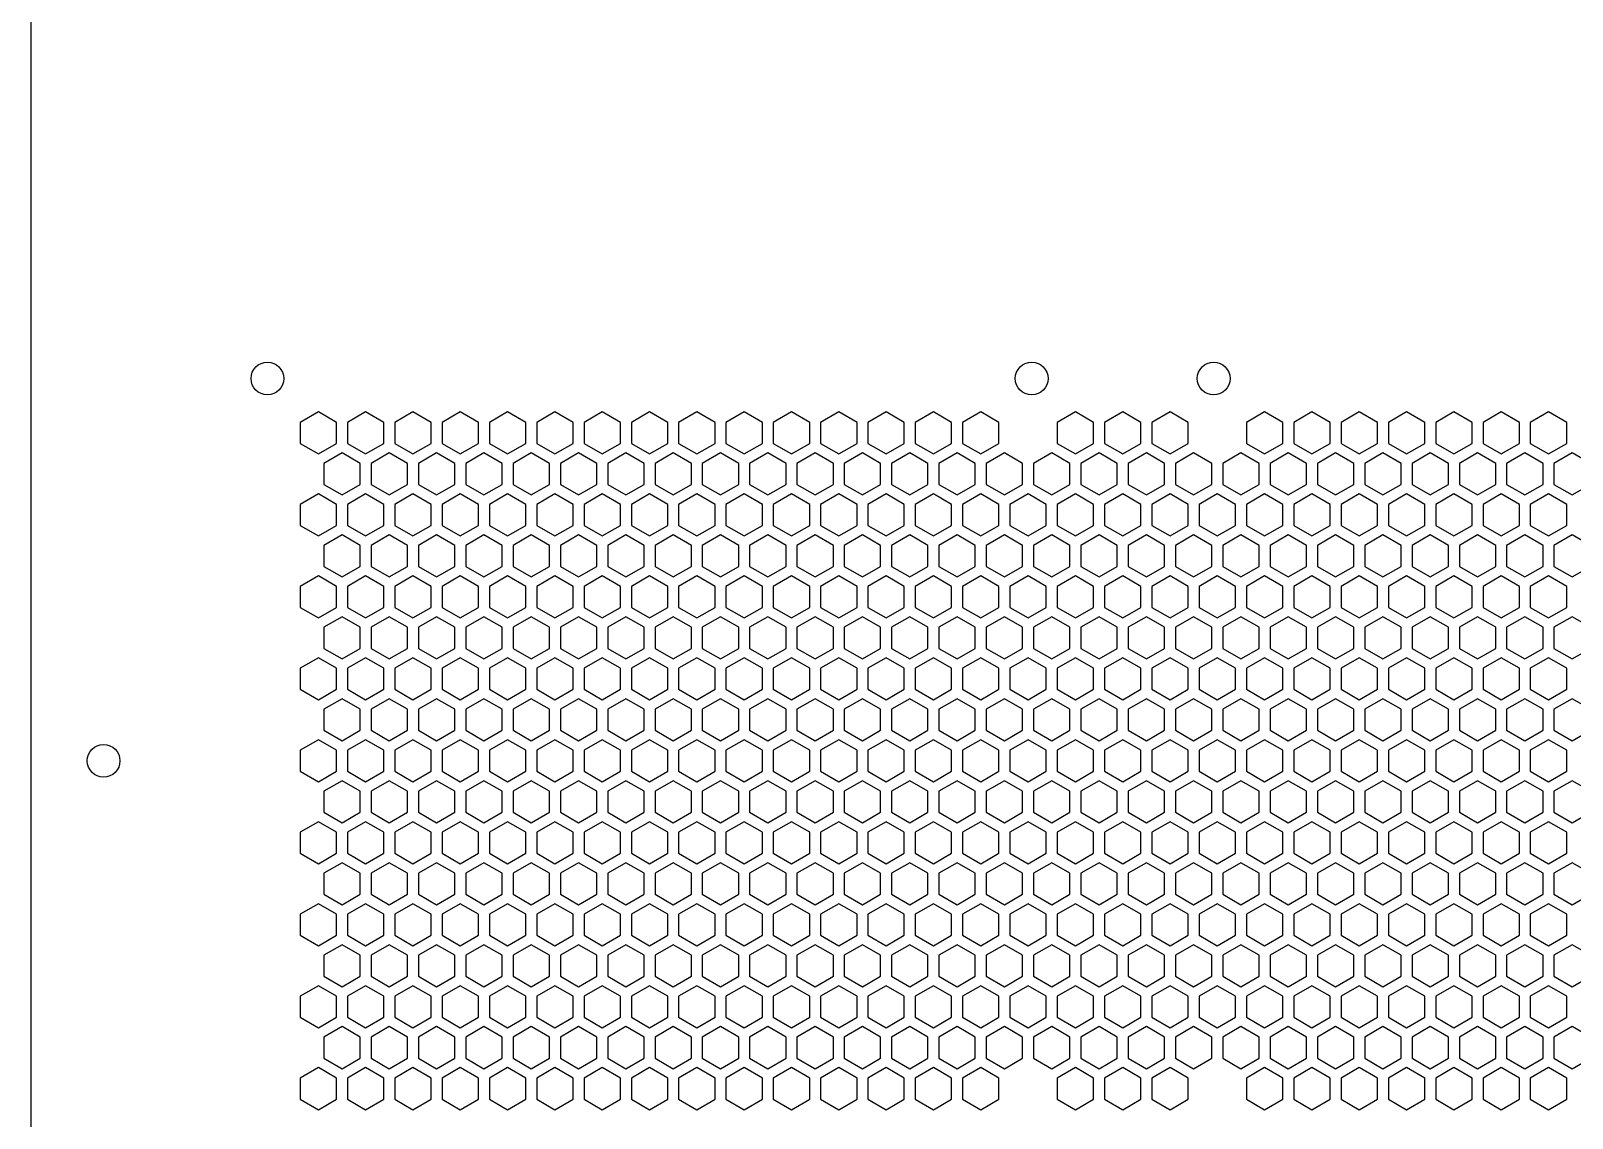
# Model space of a CAD drawing. Header units: millimetres. Extents: x 0 to 430, y 0 to 500.
# Drawn here: x 0 to 211.8, y 200.9 to 350.3 of the extents above; entities that cross this region are included whole.
import ezdxf

# ---------------------------------------------------------------- set-up
doc = ezdxf.new("R2010")
doc.units = ezdxf.units.MM
doc.layers.add('CUT', color=1, linetype='CONTINUOUS')

msp = doc.modelspace()

# ---------------------------------------------------------------- linework, layer by layer
at = {"layer": 'CUT'}
msp.add_line((0, 500), (0, 0), dxfattribs=at)
for points in [[(42, 296.4767), (39.5, 297.9201), (37, 296.4767), (37, 293.5899), (39.5, 292.1466), (42, 293.5899)], [(48.5, 296.4767), (46, 297.9201), (43.5, 296.4767), (43.5, 293.5899), (46, 292.1466), (48.5, 293.5899)], [(55, 296.4767), (52.5, 297.9201), (50, 296.4767), (50, 293.5899), (52.5, 292.1466), (55, 293.5899)], [(61.5, 296.4767), (59, 297.9201), (56.5, 296.4767), (56.5, 293.5899), (59, 292.1466), (61.5, 293.5899)], [(68, 296.4767), (65.5, 297.9201), (63, 296.4767), (63, 293.5899), (65.5, 292.1466), (68, 293.5899)], [(74.5, 296.4767), (72, 297.9201), (69.5, 296.4767), (69.5, 293.5899), (72, 292.1466), (74.5, 293.5899)], [(81, 296.4767), (78.5, 297.9201), (76, 296.4767), (76, 293.5899), (78.5, 292.1466), (81, 293.5899)], [(87.5, 296.4767), (85, 297.9201), (82.5, 296.4767), (82.5, 293.5899), (85, 292.1466), (87.5, 293.5899)], [(94, 296.4767), (91.5, 297.9201), (89, 296.4767), (89, 293.5899), (91.5, 292.1466), (94, 293.5899)], [(100.5, 296.4767), (98, 297.9201), (95.5, 296.4767), (95.5, 293.5899), (98, 292.1466), (100.5, 293.5899)], [(107, 296.4767), (104.5, 297.9201), (102, 296.4767), (102, 293.5899), (104.5, 292.1466), (107, 293.5899)], [(113.5, 296.4767), (111, 297.9201), (108.5, 296.4767), (108.5, 293.5899), (111, 292.1466), (113.5, 293.5899)], [(120, 296.4767), (117.5, 297.9201), (115, 296.4767), (115, 293.5899), (117.5, 292.1466), (120, 293.5899)], [(126.5, 296.4767), (124, 297.9201), (121.5, 296.4767), (121.5, 293.5899), (124, 292.1466), (126.5, 293.5899)], [(133, 296.4767), (130.5, 297.9201), (128, 296.4767), (128, 293.5899), (130.5, 292.1466), (133, 293.5899)], [(146, 296.4767), (143.5, 297.9201), (141, 296.4767), (141, 293.5899), (143.5, 292.1466), (146, 293.5899)], [(152.5, 296.4767), (150, 297.9201), (147.5, 296.4767), (147.5, 293.5899), (150, 292.1466), (152.5, 293.5899)], [(159, 296.4767), (156.5, 297.9201), (154, 296.4767), (154, 293.5899), (156.5, 292.1466), (159, 293.5899)], [(172, 296.4767), (169.5, 297.9201), (167, 296.4767), (167, 293.5899), (169.5, 292.1466), (172, 293.5899)], [(178.5, 296.4767), (176, 297.9201), (173.5, 296.4767), (173.5, 293.5899), (176, 292.1466), (178.5, 293.5899)], [(185, 296.4767), (182.5, 297.9201), (180, 296.4767), (180, 293.5899), (182.5, 292.1466), (185, 293.5899)], [(191.5, 296.4767), (189, 297.9201), (186.5, 296.4767), (186.5, 293.5899), (189, 292.1466), (191.5, 293.5899)], [(198, 296.4767), (195.5, 297.9201), (193, 296.4767), (193, 293.5899), (195.5, 292.1466), (198, 293.5899)], [(204.5, 296.4767), (202, 297.9201), (199.5, 296.4767), (199.5, 293.5899), (202, 292.1466), (204.5, 293.5899)], [(211, 296.4767), (208.5, 297.9201), (206, 296.4767), (206, 293.5899), (208.5, 292.1466), (211, 293.5899)], [(45.25, 290.8475), (42.75, 292.2909), (40.25, 290.8475), (40.25, 287.9608), (42.75, 286.5174), (45.25, 287.9608)], [(51.75, 290.8475), (49.25, 292.2909), (46.75, 290.8475), (46.75, 287.9608), (49.25, 286.5174), (51.75, 287.9608)], [(58.25, 290.8475), (55.75, 292.2909), (53.25, 290.8475), (53.25, 287.9608), (55.75, 286.5174), (58.25, 287.9608)], [(64.75, 290.8475), (62.25, 292.2909), (59.75, 290.8475), (59.75, 287.9608), (62.25, 286.5174), (64.75, 287.9608)], [(71.25, 290.8475), (68.75, 292.2909), (66.25, 290.8475), (66.25, 287.9608), (68.75, 286.5174), (71.25, 287.9608)], [(77.75, 290.8475), (75.25, 292.2909), (72.75, 290.8475), (72.75, 287.9608), (75.25, 286.5174), (77.75, 287.9608)], [(84.25, 290.8475), (81.75, 292.2909), (79.25, 290.8475), (79.25, 287.9608), (81.75, 286.5174), (84.25, 287.9608)], [(90.75, 290.8475), (88.25, 292.2909), (85.75, 290.8475), (85.75, 287.9608), (88.25, 286.5174), (90.75, 287.9608)], [(97.25, 290.8475), (94.75, 292.2909), (92.25, 290.8475), (92.25, 287.9608), (94.75, 286.5174), (97.25, 287.9608)], [(103.75, 290.8475), (101.25, 292.2909), (98.75, 290.8475), (98.75, 287.9608), (101.25, 286.5174), (103.75, 287.9608)], [(110.25, 290.8475), (107.75, 292.2909), (105.25, 290.8475), (105.25, 287.9608), (107.75, 286.5174), (110.25, 287.9608)], [(116.75, 290.8475), (114.25, 292.2909), (111.75, 290.8475), (111.75, 287.9608), (114.25, 286.5174), (116.75, 287.9608)], [(123.25, 290.8475), (120.75, 292.2909), (118.25, 290.8475), (118.25, 287.9608), (120.75, 286.5174), (123.25, 287.9608)], [(129.75, 290.8475), (127.25, 292.2909), (124.75, 290.8475), (124.75, 287.9608), (127.25, 286.5174), (129.75, 287.9608)], [(136.25, 290.8475), (133.75, 292.2909), (131.25, 290.8475), (131.25, 287.9608), (133.75, 286.5174), (136.25, 287.9608)], [(142.75, 290.8475), (140.25, 292.2909), (137.75, 290.8475), (137.75, 287.9608), (140.25, 286.5174), (142.75, 287.9608)], [(149.25, 290.8475), (146.75, 292.2909), (144.25, 290.8475), (144.25, 287.9608), (146.75, 286.5174), (149.25, 287.9608)], [(155.75, 290.8475), (153.25, 292.2909), (150.75, 290.8475), (150.75, 287.9608), (153.25, 286.5174), (155.75, 287.9608)], [(162.25, 290.8475), (159.75, 292.2909), (157.25, 290.8475), (157.25, 287.9608), (159.75, 286.5174), (162.25, 287.9608)], [(168.75, 290.8475), (166.25, 292.2909), (163.75, 290.8475), (163.75, 287.9608), (166.25, 286.5174), (168.75, 287.9608)], [(175.25, 290.8475), (172.75, 292.2909), (170.25, 290.8475), (170.25, 287.9608), (172.75, 286.5174), (175.25, 287.9608)], [(181.75, 290.8475), (179.25, 292.2909), (176.75, 290.8475), (176.75, 287.9608), (179.25, 286.5174), (181.75, 287.9608)], [(188.25, 290.8475), (185.75, 292.2909), (183.25, 290.8475), (183.25, 287.9608), (185.75, 286.5174), (188.25, 287.9608)], [(194.75, 290.8475), (192.25, 292.2909), (189.75, 290.8475), (189.75, 287.9608), (192.25, 286.5174), (194.75, 287.9608)], [(201.25, 290.8475), (198.75, 292.2909), (196.25, 290.8475), (196.25, 287.9608), (198.75, 286.5174), (201.25, 287.9608)], [(207.75, 290.8475), (205.25, 292.2909), (202.75, 290.8475), (202.75, 287.9608), (205.25, 286.5174), (207.75, 287.9608)], [(214.25, 290.8475), (211.75, 292.2909), (209.25, 290.8475), (209.25, 287.9608), (211.75, 286.5174), (214.25, 287.9608)], [(42, 285.2184), (39.5, 286.6617), (37, 285.2184), (37, 282.3316), (39.5, 280.8882), (42, 282.3316)], [(48.5, 285.2184), (46, 286.6617), (43.5, 285.2184), (43.5, 282.3316), (46, 280.8882), (48.5, 282.3316)], [(55, 285.2184), (52.5, 286.6617), (50, 285.2184), (50, 282.3316), (52.5, 280.8882), (55, 282.3316)], [(61.5, 285.2184), (59, 286.6617), (56.5, 285.2184), (56.5, 282.3316), (59, 280.8882), (61.5, 282.3316)], [(68, 285.2184), (65.5, 286.6617), (63, 285.2184), (63, 282.3316), (65.5, 280.8882), (68, 282.3316)], [(74.5, 285.2184), (72, 286.6617), (69.5, 285.2184), (69.5, 282.3316), (72, 280.8882), (74.5, 282.3316)], [(81, 285.2184), (78.5, 286.6617), (76, 285.2184), (76, 282.3316), (78.5, 280.8882), (81, 282.3316)], [(87.5, 285.2184), (85, 286.6617), (82.5, 285.2184), (82.5, 282.3316), (85, 280.8882), (87.5, 282.3316)], [(94, 285.2184), (91.5, 286.6617), (89, 285.2184), (89, 282.3316), (91.5, 280.8882), (94, 282.3316)], [(100.5, 285.2184), (98, 286.6617), (95.5, 285.2184), (95.5, 282.3316), (98, 280.8882), (100.5, 282.3316)], [(107, 285.2184), (104.5, 286.6617), (102, 285.2184), (102, 282.3316), (104.5, 280.8882), (107, 282.3316)], [(113.5, 285.2184), (111, 286.6617), (108.5, 285.2184), (108.5, 282.3316), (111, 280.8882), (113.5, 282.3316)], [(120, 285.2184), (117.5, 286.6617), (115, 285.2184), (115, 282.3316), (117.5, 280.8882), (120, 282.3316)], [(126.5, 285.2184), (124, 286.6617), (121.5, 285.2184), (121.5, 282.3316), (124, 280.8882), (126.5, 282.3316)], [(133, 285.2184), (130.5, 286.6617), (128, 285.2184), (128, 282.3316), (130.5, 280.8882), (133, 282.3316)], [(139.5, 285.2184), (137, 286.6617), (134.5, 285.2184), (134.5, 282.3316), (137, 280.8882), (139.5, 282.3316)], [(146, 285.2184), (143.5, 286.6617), (141, 285.2184), (141, 282.3316), (143.5, 280.8882), (146, 282.3316)], [(152.5, 285.2184), (150, 286.6617), (147.5, 285.2184), (147.5, 282.3316), (150, 280.8882), (152.5, 282.3316)], [(159, 285.2184), (156.5, 286.6617), (154, 285.2184), (154, 282.3316), (156.5, 280.8882), (159, 282.3316)], [(165.5, 285.2184), (163, 286.6617), (160.5, 285.2184), (160.5, 282.3316), (163, 280.8882), (165.5, 282.3316)], [(172, 285.2184), (169.5, 286.6617), (167, 285.2184), (167, 282.3316), (169.5, 280.8882), (172, 282.3316)], [(178.5, 285.2184), (176, 286.6617), (173.5, 285.2184), (173.5, 282.3316), (176, 280.8882), (178.5, 282.3316)], [(185, 285.2184), (182.5, 286.6617), (180, 285.2184), (180, 282.3316), (182.5, 280.8882), (185, 282.3316)], [(191.5, 285.2184), (189, 286.6617), (186.5, 285.2184), (186.5, 282.3316), (189, 280.8882), (191.5, 282.3316)], [(198, 285.2184), (195.5, 286.6617), (193, 285.2184), (193, 282.3316), (195.5, 280.8882), (198, 282.3316)], [(204.5, 285.2184), (202, 286.6617), (199.5, 285.2184), (199.5, 282.3316), (202, 280.8882), (204.5, 282.3316)], [(211, 285.2184), (208.5, 286.6617), (206, 285.2184), (206, 282.3316), (208.5, 280.8882), (211, 282.3316)], [(45.25, 279.5892), (42.75, 281.0326), (40.25, 279.5892), (40.25, 276.7024), (42.75, 275.2591), (45.25, 276.7024)], [(51.75, 279.5892), (49.25, 281.0326), (46.75, 279.5892), (46.75, 276.7024), (49.25, 275.2591), (51.75, 276.7024)], [(58.25, 279.5892), (55.75, 281.0326), (53.25, 279.5892), (53.25, 276.7024), (55.75, 275.2591), (58.25, 276.7024)], [(64.75, 279.5892), (62.25, 281.0326), (59.75, 279.5892), (59.75, 276.7024), (62.25, 275.2591), (64.75, 276.7024)], [(71.25, 279.5892), (68.75, 281.0326), (66.25, 279.5892), (66.25, 276.7024), (68.75, 275.2591), (71.25, 276.7024)], [(77.75, 279.5892), (75.25, 281.0326), (72.75, 279.5892), (72.75, 276.7024), (75.25, 275.2591), (77.75, 276.7024)], [(84.25, 279.5892), (81.75, 281.0326), (79.25, 279.5892), (79.25, 276.7024), (81.75, 275.2591), (84.25, 276.7024)], [(90.75, 279.5892), (88.25, 281.0326), (85.75, 279.5892), (85.75, 276.7024), (88.25, 275.2591), (90.75, 276.7024)], [(97.25, 279.5892), (94.75, 281.0326), (92.25, 279.5892), (92.25, 276.7024), (94.75, 275.2591), (97.25, 276.7024)], [(103.75, 279.5892), (101.25, 281.0326), (98.75, 279.5892), (98.75, 276.7024), (101.25, 275.2591), (103.75, 276.7024)], [(110.25, 279.5892), (107.75, 281.0326), (105.25, 279.5892), (105.25, 276.7024), (107.75, 275.2591), (110.25, 276.7024)], [(116.75, 279.5892), (114.25, 281.0326), (111.75, 279.5892), (111.75, 276.7024), (114.25, 275.2591), (116.75, 276.7024)], [(123.25, 279.5892), (120.75, 281.0326), (118.25, 279.5892), (118.25, 276.7024), (120.75, 275.2591), (123.25, 276.7024)], [(129.75, 279.5892), (127.25, 281.0326), (124.75, 279.5892), (124.75, 276.7024), (127.25, 275.2591), (129.75, 276.7024)], [(136.25, 279.5892), (133.75, 281.0326), (131.25, 279.5892), (131.25, 276.7024), (133.75, 275.2591), (136.25, 276.7024)], [(142.75, 279.5892), (140.25, 281.0326), (137.75, 279.5892), (137.75, 276.7024), (140.25, 275.2591), (142.75, 276.7024)], [(149.25, 279.5892), (146.75, 281.0326), (144.25, 279.5892), (144.25, 276.7024), (146.75, 275.2591), (149.25, 276.7024)], [(155.75, 279.5892), (153.25, 281.0326), (150.75, 279.5892), (150.75, 276.7024), (153.25, 275.2591), (155.75, 276.7024)], [(162.25, 279.5892), (159.75, 281.0326), (157.25, 279.5892), (157.25, 276.7024), (159.75, 275.2591), (162.25, 276.7024)], [(168.75, 279.5892), (166.25, 281.0326), (163.75, 279.5892), (163.75, 276.7024), (166.25, 275.2591), (168.75, 276.7024)], [(175.25, 279.5892), (172.75, 281.0326), (170.25, 279.5892), (170.25, 276.7024), (172.75, 275.2591), (175.25, 276.7024)], [(181.75, 279.5892), (179.25, 281.0326), (176.75, 279.5892), (176.75, 276.7024), (179.25, 275.2591), (181.75, 276.7024)], [(188.25, 279.5892), (185.75, 281.0326), (183.25, 279.5892), (183.25, 276.7024), (185.75, 275.2591), (188.25, 276.7024)], [(194.75, 279.5892), (192.25, 281.0326), (189.75, 279.5892), (189.75, 276.7024), (192.25, 275.2591), (194.75, 276.7024)], [(201.25, 279.5892), (198.75, 281.0326), (196.25, 279.5892), (196.25, 276.7024), (198.75, 275.2591), (201.25, 276.7024)], [(207.75, 279.5892), (205.25, 281.0326), (202.75, 279.5892), (202.75, 276.7024), (205.25, 275.2591), (207.75, 276.7024)], [(214.25, 279.5892), (211.75, 281.0326), (209.25, 279.5892), (209.25, 276.7024), (211.75, 275.2591), (214.25, 276.7024)], [(42, 273.96), (39.5, 275.4034), (37, 273.96), (37, 271.0733), (39.5, 269.6299), (42, 271.0733)], [(48.5, 273.96), (46, 275.4034), (43.5, 273.96), (43.5, 271.0733), (46, 269.6299), (48.5, 271.0733)], [(55, 273.96), (52.5, 275.4034), (50, 273.96), (50, 271.0733), (52.5, 269.6299), (55, 271.0733)], [(61.5, 273.96), (59, 275.4034), (56.5, 273.96), (56.5, 271.0733), (59, 269.6299), (61.5, 271.0733)], [(68, 273.96), (65.5, 275.4034), (63, 273.96), (63, 271.0733), (65.5, 269.6299), (68, 271.0733)], [(74.5, 273.96), (72, 275.4034), (69.5, 273.96), (69.5, 271.0733), (72, 269.6299), (74.5, 271.0733)], [(81, 273.96), (78.5, 275.4034), (76, 273.96), (76, 271.0733), (78.5, 269.6299), (81, 271.0733)], [(87.5, 273.96), (85, 275.4034), (82.5, 273.96), (82.5, 271.0733), (85, 269.6299), (87.5, 271.0733)], [(94, 273.96), (91.5, 275.4034), (89, 273.96), (89, 271.0733), (91.5, 269.6299), (94, 271.0733)], [(100.5, 273.96), (98, 275.4034), (95.5, 273.96), (95.5, 271.0733), (98, 269.6299), (100.5, 271.0733)], [(107, 273.96), (104.5, 275.4034), (102, 273.96), (102, 271.0733), (104.5, 269.6299), (107, 271.0733)], [(113.5, 273.96), (111, 275.4034), (108.5, 273.96), (108.5, 271.0733), (111, 269.6299), (113.5, 271.0733)], [(120, 273.96), (117.5, 275.4034), (115, 273.96), (115, 271.0733), (117.5, 269.6299), (120, 271.0733)], [(126.5, 273.96), (124, 275.4034), (121.5, 273.96), (121.5, 271.0733), (124, 269.6299), (126.5, 271.0733)], [(133, 273.96), (130.5, 275.4034), (128, 273.96), (128, 271.0733), (130.5, 269.6299), (133, 271.0733)], [(139.5, 273.96), (137, 275.4034), (134.5, 273.96), (134.5, 271.0733), (137, 269.6299), (139.5, 271.0733)], [(146, 273.96), (143.5, 275.4034), (141, 273.96), (141, 271.0733), (143.5, 269.6299), (146, 271.0733)], [(152.5, 273.96), (150, 275.4034), (147.5, 273.96), (147.5, 271.0733), (150, 269.6299), (152.5, 271.0733)], [(159, 273.96), (156.5, 275.4034), (154, 273.96), (154, 271.0733), (156.5, 269.6299), (159, 271.0733)], [(165.5, 273.96), (163, 275.4034), (160.5, 273.96), (160.5, 271.0733), (163, 269.6299), (165.5, 271.0733)], [(172, 273.96), (169.5, 275.4034), (167, 273.96), (167, 271.0733), (169.5, 269.6299), (172, 271.0733)], [(178.5, 273.96), (176, 275.4034), (173.5, 273.96), (173.5, 271.0733), (176, 269.6299), (178.5, 271.0733)], [(185, 273.96), (182.5, 275.4034), (180, 273.96), (180, 271.0733), (182.5, 269.6299), (185, 271.0733)], [(191.5, 273.96), (189, 275.4034), (186.5, 273.96), (186.5, 271.0733), (189, 269.6299), (191.5, 271.0733)], [(198, 273.96), (195.5, 275.4034), (193, 273.96), (193, 271.0733), (195.5, 269.6299), (198, 271.0733)], [(204.5, 273.96), (202, 275.4034), (199.5, 273.96), (199.5, 271.0733), (202, 269.6299), (204.5, 271.0733)], [(211, 273.96), (208.5, 275.4034), (206, 273.96), (206, 271.0733), (208.5, 269.6299), (211, 271.0733)], [(45.25, 268.3309), (42.75, 269.7742), (40.25, 268.3309), (40.25, 265.4441), (42.75, 264.0007), (45.25, 265.4441)], [(51.75, 268.3309), (49.25, 269.7742), (46.75, 268.3309), (46.75, 265.4441), (49.25, 264.0007), (51.75, 265.4441)], [(58.25, 268.3309), (55.75, 269.7742), (53.25, 268.3309), (53.25, 265.4441), (55.75, 264.0007), (58.25, 265.4441)], [(64.75, 268.3309), (62.25, 269.7742), (59.75, 268.3309), (59.75, 265.4441), (62.25, 264.0007), (64.75, 265.4441)], [(71.25, 268.3309), (68.75, 269.7742), (66.25, 268.3309), (66.25, 265.4441), (68.75, 264.0007), (71.25, 265.4441)], [(77.75, 268.3309), (75.25, 269.7742), (72.75, 268.3309), (72.75, 265.4441), (75.25, 264.0007), (77.75, 265.4441)], [(84.25, 268.3309), (81.75, 269.7742), (79.25, 268.3309), (79.25, 265.4441), (81.75, 264.0007), (84.25, 265.4441)], [(90.75, 268.3309), (88.25, 269.7742), (85.75, 268.3309), (85.75, 265.4441), (88.25, 264.0007), (90.75, 265.4441)], [(97.25, 268.3309), (94.75, 269.7742), (92.25, 268.3309), (92.25, 265.4441), (94.75, 264.0007), (97.25, 265.4441)], [(103.75, 268.3309), (101.25, 269.7742), (98.75, 268.3309), (98.75, 265.4441), (101.25, 264.0007), (103.75, 265.4441)], [(110.25, 268.3309), (107.75, 269.7742), (105.25, 268.3309), (105.25, 265.4441), (107.75, 264.0007), (110.25, 265.4441)], [(116.75, 268.3309), (114.25, 269.7742), (111.75, 268.3309), (111.75, 265.4441), (114.25, 264.0007), (116.75, 265.4441)], [(123.25, 268.3309), (120.75, 269.7742), (118.25, 268.3309), (118.25, 265.4441), (120.75, 264.0007), (123.25, 265.4441)], [(129.75, 268.3309), (127.25, 269.7742), (124.75, 268.3309), (124.75, 265.4441), (127.25, 264.0007), (129.75, 265.4441)], [(136.25, 268.3309), (133.75, 269.7742), (131.25, 268.3309), (131.25, 265.4441), (133.75, 264.0007), (136.25, 265.4441)], [(142.75, 268.3309), (140.25, 269.7742), (137.75, 268.3309), (137.75, 265.4441), (140.25, 264.0007), (142.75, 265.4441)], [(149.25, 268.3309), (146.75, 269.7742), (144.25, 268.3309), (144.25, 265.4441), (146.75, 264.0007), (149.25, 265.4441)], [(155.75, 268.3309), (153.25, 269.7742), (150.75, 268.3309), (150.75, 265.4441), (153.25, 264.0007), (155.75, 265.4441)], [(162.25, 268.3309), (159.75, 269.7742), (157.25, 268.3309), (157.25, 265.4441), (159.75, 264.0007), (162.25, 265.4441)], [(168.75, 268.3309), (166.25, 269.7742), (163.75, 268.3309), (163.75, 265.4441), (166.25, 264.0007), (168.75, 265.4441)], [(175.25, 268.3309), (172.75, 269.7742), (170.25, 268.3309), (170.25, 265.4441), (172.75, 264.0007), (175.25, 265.4441)], [(181.75, 268.3309), (179.25, 269.7742), (176.75, 268.3309), (176.75, 265.4441), (179.25, 264.0007), (181.75, 265.4441)], [(188.25, 268.3309), (185.75, 269.7742), (183.25, 268.3309), (183.25, 265.4441), (185.75, 264.0007), (188.25, 265.4441)], [(194.75, 268.3309), (192.25, 269.7742), (189.75, 268.3309), (189.75, 265.4441), (192.25, 264.0007), (194.75, 265.4441)], [(201.25, 268.3309), (198.75, 269.7742), (196.25, 268.3309), (196.25, 265.4441), (198.75, 264.0007), (201.25, 265.4441)], [(207.75, 268.3309), (205.25, 269.7742), (202.75, 268.3309), (202.75, 265.4441), (205.25, 264.0007), (207.75, 265.4441)], [(214.25, 268.3309), (211.75, 269.7742), (209.25, 268.3309), (209.25, 265.4441), (211.75, 264.0007), (214.25, 265.4441)], [(42, 262.7017), (39.5, 264.1451), (37, 262.7017), (37, 259.815), (39.5, 258.3716), (42, 259.815)], [(48.5, 262.7017), (46, 264.1451), (43.5, 262.7017), (43.5, 259.815), (46, 258.3716), (48.5, 259.815)], [(55, 262.7017), (52.5, 264.1451), (50, 262.7017), (50, 259.815), (52.5, 258.3716), (55, 259.815)], [(61.5, 262.7017), (59, 264.1451), (56.5, 262.7017), (56.5, 259.815), (59, 258.3716), (61.5, 259.815)], [(68, 262.7017), (65.5, 264.1451), (63, 262.7017), (63, 259.815), (65.5, 258.3716), (68, 259.815)], [(74.5, 262.7017), (72, 264.1451), (69.5, 262.7017), (69.5, 259.815), (72, 258.3716), (74.5, 259.815)], [(81, 262.7017), (78.5, 264.1451), (76, 262.7017), (76, 259.815), (78.5, 258.3716), (81, 259.815)], [(87.5, 262.7017), (85, 264.1451), (82.5, 262.7017), (82.5, 259.815), (85, 258.3716), (87.5, 259.815)], [(94, 262.7017), (91.5, 264.1451), (89, 262.7017), (89, 259.815), (91.5, 258.3716), (94, 259.815)], [(100.5, 262.7017), (98, 264.1451), (95.5, 262.7017), (95.5, 259.815), (98, 258.3716), (100.5, 259.815)], [(107, 262.7017), (104.5, 264.1451), (102, 262.7017), (102, 259.815), (104.5, 258.3716), (107, 259.815)], [(113.5, 262.7017), (111, 264.1451), (108.5, 262.7017), (108.5, 259.815), (111, 258.3716), (113.5, 259.815)], [(120, 262.7017), (117.5, 264.1451), (115, 262.7017), (115, 259.815), (117.5, 258.3716), (120, 259.815)], [(126.5, 262.7017), (124, 264.1451), (121.5, 262.7017), (121.5, 259.815), (124, 258.3716), (126.5, 259.815)], [(133, 262.7017), (130.5, 264.1451), (128, 262.7017), (128, 259.815), (130.5, 258.3716), (133, 259.815)], [(139.5, 262.7017), (137, 264.1451), (134.5, 262.7017), (134.5, 259.815), (137, 258.3716), (139.5, 259.815)], [(146, 262.7017), (143.5, 264.1451), (141, 262.7017), (141, 259.815), (143.5, 258.3716), (146, 259.815)], [(152.5, 262.7017), (150, 264.1451), (147.5, 262.7017), (147.5, 259.815), (150, 258.3716), (152.5, 259.815)], [(159, 262.7017), (156.5, 264.1451), (154, 262.7017), (154, 259.815), (156.5, 258.3716), (159, 259.815)], [(165.5, 262.7017), (163, 264.1451), (160.5, 262.7017), (160.5, 259.815), (163, 258.3716), (165.5, 259.815)], [(172, 262.7017), (169.5, 264.1451), (167, 262.7017), (167, 259.815), (169.5, 258.3716), (172, 259.815)], [(178.5, 262.7017), (176, 264.1451), (173.5, 262.7017), (173.5, 259.815), (176, 258.3716), (178.5, 259.815)], [(185, 262.7017), (182.5, 264.1451), (180, 262.7017), (180, 259.815), (182.5, 258.3716), (185, 259.815)], [(191.5, 262.7017), (189, 264.1451), (186.5, 262.7017), (186.5, 259.815), (189, 258.3716), (191.5, 259.815)], [(198, 262.7017), (195.5, 264.1451), (193, 262.7017), (193, 259.815), (195.5, 258.3716), (198, 259.815)], [(204.5, 262.7017), (202, 264.1451), (199.5, 262.7017), (199.5, 259.815), (202, 258.3716), (204.5, 259.815)], [(211, 262.7017), (208.5, 264.1451), (206, 262.7017), (206, 259.815), (208.5, 258.3716), (211, 259.815)], [(45.25, 257.0725), (42.75, 258.5159), (40.25, 257.0725), (40.25, 254.1858), (42.75, 252.7424), (45.25, 254.1858)], [(51.75, 257.0725), (49.25, 258.5159), (46.75, 257.0725), (46.75, 254.1858), (49.25, 252.7424), (51.75, 254.1858)], [(58.25, 257.0725), (55.75, 258.5159), (53.25, 257.0725), (53.25, 254.1858), (55.75, 252.7424), (58.25, 254.1858)], [(64.75, 257.0725), (62.25, 258.5159), (59.75, 257.0725), (59.75, 254.1858), (62.25, 252.7424), (64.75, 254.1858)], [(71.25, 257.0725), (68.75, 258.5159), (66.25, 257.0725), (66.25, 254.1858), (68.75, 252.7424), (71.25, 254.1858)], [(77.75, 257.0725), (75.25, 258.5159), (72.75, 257.0725), (72.75, 254.1858), (75.25, 252.7424), (77.75, 254.1858)], [(84.25, 257.0725), (81.75, 258.5159), (79.25, 257.0725), (79.25, 254.1858), (81.75, 252.7424), (84.25, 254.1858)], [(90.75, 257.0725), (88.25, 258.5159), (85.75, 257.0725), (85.75, 254.1858), (88.25, 252.7424), (90.75, 254.1858)], [(97.25, 257.0725), (94.75, 258.5159), (92.25, 257.0725), (92.25, 254.1858), (94.75, 252.7424), (97.25, 254.1858)], [(103.75, 257.0725), (101.25, 258.5159), (98.75, 257.0725), (98.75, 254.1858), (101.25, 252.7424), (103.75, 254.1858)], [(110.25, 257.0725), (107.75, 258.5159), (105.25, 257.0725), (105.25, 254.1858), (107.75, 252.7424), (110.25, 254.1858)], [(116.75, 257.0725), (114.25, 258.5159), (111.75, 257.0725), (111.75, 254.1858), (114.25, 252.7424), (116.75, 254.1858)], [(123.25, 257.0725), (120.75, 258.5159), (118.25, 257.0725), (118.25, 254.1858), (120.75, 252.7424), (123.25, 254.1858)], [(129.75, 257.0725), (127.25, 258.5159), (124.75, 257.0725), (124.75, 254.1858), (127.25, 252.7424), (129.75, 254.1858)], [(136.25, 257.0725), (133.75, 258.5159), (131.25, 257.0725), (131.25, 254.1858), (133.75, 252.7424), (136.25, 254.1858)], [(142.75, 257.0725), (140.25, 258.5159), (137.75, 257.0725), (137.75, 254.1858), (140.25, 252.7424), (142.75, 254.1858)], [(149.25, 257.0725), (146.75, 258.5159), (144.25, 257.0725), (144.25, 254.1858), (146.75, 252.7424), (149.25, 254.1858)], [(155.75, 257.0725), (153.25, 258.5159), (150.75, 257.0725), (150.75, 254.1858), (153.25, 252.7424), (155.75, 254.1858)], [(162.25, 257.0725), (159.75, 258.5159), (157.25, 257.0725), (157.25, 254.1858), (159.75, 252.7424), (162.25, 254.1858)], [(168.75, 257.0725), (166.25, 258.5159), (163.75, 257.0725), (163.75, 254.1858), (166.25, 252.7424), (168.75, 254.1858)], [(175.25, 257.0725), (172.75, 258.5159), (170.25, 257.0725), (170.25, 254.1858), (172.75, 252.7424), (175.25, 254.1858)], [(181.75, 257.0725), (179.25, 258.5159), (176.75, 257.0725), (176.75, 254.1858), (179.25, 252.7424), (181.75, 254.1858)], [(188.25, 257.0725), (185.75, 258.5159), (183.25, 257.0725), (183.25, 254.1858), (185.75, 252.7424), (188.25, 254.1858)], [(194.75, 257.0725), (192.25, 258.5159), (189.75, 257.0725), (189.75, 254.1858), (192.25, 252.7424), (194.75, 254.1858)], [(201.25, 257.0725), (198.75, 258.5159), (196.25, 257.0725), (196.25, 254.1858), (198.75, 252.7424), (201.25, 254.1858)], [(207.75, 257.0725), (205.25, 258.5159), (202.75, 257.0725), (202.75, 254.1858), (205.25, 252.7424), (207.75, 254.1858)], [(214.25, 257.0725), (211.75, 258.5159), (209.25, 257.0725), (209.25, 254.1858), (211.75, 252.7424), (214.25, 254.1858)], [(42, 251.4434), (39.5, 252.8868), (37, 251.4434), (37, 248.5566), (39.5, 247.1132), (42, 248.5566)], [(48.5, 251.4434), (46, 252.8868), (43.5, 251.4434), (43.5, 248.5566), (46, 247.1132), (48.5, 248.5566)], [(55, 251.4434), (52.5, 252.8868), (50, 251.4434), (50, 248.5566), (52.5, 247.1132), (55, 248.5566)], [(61.5, 251.4434), (59, 252.8868), (56.5, 251.4434), (56.5, 248.5566), (59, 247.1132), (61.5, 248.5566)], [(68, 251.4434), (65.5, 252.8868), (63, 251.4434), (63, 248.5566), (65.5, 247.1132), (68, 248.5566)], [(74.5, 251.4434), (72, 252.8868), (69.5, 251.4434), (69.5, 248.5566), (72, 247.1132), (74.5, 248.5566)], [(81, 251.4434), (78.5, 252.8868), (76, 251.4434), (76, 248.5566), (78.5, 247.1132), (81, 248.5566)], [(87.5, 251.4434), (85, 252.8868), (82.5, 251.4434), (82.5, 248.5566), (85, 247.1132), (87.5, 248.5566)], [(94, 251.4434), (91.5, 252.8868), (89, 251.4434), (89, 248.5566), (91.5, 247.1132), (94, 248.5566)], [(100.5, 251.4434), (98, 252.8868), (95.5, 251.4434), (95.5, 248.5566), (98, 247.1132), (100.5, 248.5566)], [(107, 251.4434), (104.5, 252.8868), (102, 251.4434), (102, 248.5566), (104.5, 247.1132), (107, 248.5566)], [(113.5, 251.4434), (111, 252.8868), (108.5, 251.4434), (108.5, 248.5566), (111, 247.1132), (113.5, 248.5566)], [(120, 251.4434), (117.5, 252.8868), (115, 251.4434), (115, 248.5566), (117.5, 247.1132), (120, 248.5566)], [(126.5, 251.4434), (124, 252.8868), (121.5, 251.4434), (121.5, 248.5566), (124, 247.1132), (126.5, 248.5566)], [(133, 251.4434), (130.5, 252.8868), (128, 251.4434), (128, 248.5566), (130.5, 247.1132), (133, 248.5566)], [(139.5, 251.4434), (137, 252.8868), (134.5, 251.4434), (134.5, 248.5566), (137, 247.1132), (139.5, 248.5566)], [(146, 251.4434), (143.5, 252.8868), (141, 251.4434), (141, 248.5566), (143.5, 247.1132), (146, 248.5566)], [(152.5, 251.4434), (150, 252.8868), (147.5, 251.4434), (147.5, 248.5566), (150, 247.1132), (152.5, 248.5566)], [(159, 251.4434), (156.5, 252.8868), (154, 251.4434), (154, 248.5566), (156.5, 247.1132), (159, 248.5566)], [(165.5, 251.4434), (163, 252.8868), (160.5, 251.4434), (160.5, 248.5566), (163, 247.1132), (165.5, 248.5566)], [(172, 251.4434), (169.5, 252.8868), (167, 251.4434), (167, 248.5566), (169.5, 247.1132), (172, 248.5566)], [(178.5, 251.4434), (176, 252.8868), (173.5, 251.4434), (173.5, 248.5566), (176, 247.1132), (178.5, 248.5566)], [(185, 251.4434), (182.5, 252.8868), (180, 251.4434), (180, 248.5566), (182.5, 247.1132), (185, 248.5566)], [(191.5, 251.4434), (189, 252.8868), (186.5, 251.4434), (186.5, 248.5566), (189, 247.1132), (191.5, 248.5566)], [(198, 251.4434), (195.5, 252.8868), (193, 251.4434), (193, 248.5566), (195.5, 247.1132), (198, 248.5566)], [(204.5, 251.4434), (202, 252.8868), (199.5, 251.4434), (199.5, 248.5566), (202, 247.1132), (204.5, 248.5566)], [(211, 251.4434), (208.5, 252.8868), (206, 251.4434), (206, 248.5566), (208.5, 247.1132), (211, 248.5566)], [(45.25, 245.8142), (42.75, 247.2576), (40.25, 245.8142), (40.25, 242.9275), (42.75, 241.4841), (45.25, 242.9275)], [(51.75, 245.8142), (49.25, 247.2576), (46.75, 245.8142), (46.75, 242.9275), (49.25, 241.4841), (51.75, 242.9275)], [(58.25, 245.8142), (55.75, 247.2576), (53.25, 245.8142), (53.25, 242.9275), (55.75, 241.4841), (58.25, 242.9275)], [(64.75, 245.8142), (62.25, 247.2576), (59.75, 245.8142), (59.75, 242.9275), (62.25, 241.4841), (64.75, 242.9275)], [(71.25, 245.8142), (68.75, 247.2576), (66.25, 245.8142), (66.25, 242.9275), (68.75, 241.4841), (71.25, 242.9275)], [(77.75, 245.8142), (75.25, 247.2576), (72.75, 245.8142), (72.75, 242.9275), (75.25, 241.4841), (77.75, 242.9275)], [(84.25, 245.8142), (81.75, 247.2576), (79.25, 245.8142), (79.25, 242.9275), (81.75, 241.4841), (84.25, 242.9275)], [(90.75, 245.8142), (88.25, 247.2576), (85.75, 245.8142), (85.75, 242.9275), (88.25, 241.4841), (90.75, 242.9275)], [(97.25, 245.8142), (94.75, 247.2576), (92.25, 245.8142), (92.25, 242.9275), (94.75, 241.4841), (97.25, 242.9275)], [(103.75, 245.8142), (101.25, 247.2576), (98.75, 245.8142), (98.75, 242.9275), (101.25, 241.4841), (103.75, 242.9275)], [(110.25, 245.8142), (107.75, 247.2576), (105.25, 245.8142), (105.25, 242.9275), (107.75, 241.4841), (110.25, 242.9275)], [(116.75, 245.8142), (114.25, 247.2576), (111.75, 245.8142), (111.75, 242.9275), (114.25, 241.4841), (116.75, 242.9275)], [(123.25, 245.8142), (120.75, 247.2576), (118.25, 245.8142), (118.25, 242.9275), (120.75, 241.4841), (123.25, 242.9275)], [(129.75, 245.8142), (127.25, 247.2576), (124.75, 245.8142), (124.75, 242.9275), (127.25, 241.4841), (129.75, 242.9275)], [(136.25, 245.8142), (133.75, 247.2576), (131.25, 245.8142), (131.25, 242.9275), (133.75, 241.4841), (136.25, 242.9275)], [(142.75, 245.8142), (140.25, 247.2576), (137.75, 245.8142), (137.75, 242.9275), (140.25, 241.4841), (142.75, 242.9275)], [(149.25, 245.8142), (146.75, 247.2576), (144.25, 245.8142), (144.25, 242.9275), (146.75, 241.4841), (149.25, 242.9275)], [(155.75, 245.8142), (153.25, 247.2576), (150.75, 245.8142), (150.75, 242.9275), (153.25, 241.4841), (155.75, 242.9275)], [(162.25, 245.8142), (159.75, 247.2576), (157.25, 245.8142), (157.25, 242.9275), (159.75, 241.4841), (162.25, 242.9275)], [(168.75, 245.8142), (166.25, 247.2576), (163.75, 245.8142), (163.75, 242.9275), (166.25, 241.4841), (168.75, 242.9275)], [(175.25, 245.8142), (172.75, 247.2576), (170.25, 245.8142), (170.25, 242.9275), (172.75, 241.4841), (175.25, 242.9275)], [(181.75, 245.8142), (179.25, 247.2576), (176.75, 245.8142), (176.75, 242.9275), (179.25, 241.4841), (181.75, 242.9275)], [(188.25, 245.8142), (185.75, 247.2576), (183.25, 245.8142), (183.25, 242.9275), (185.75, 241.4841), (188.25, 242.9275)], [(194.75, 245.8142), (192.25, 247.2576), (189.75, 245.8142), (189.75, 242.9275), (192.25, 241.4841), (194.75, 242.9275)], [(201.25, 245.8142), (198.75, 247.2576), (196.25, 245.8142), (196.25, 242.9275), (198.75, 241.4841), (201.25, 242.9275)], [(207.75, 245.8142), (205.25, 247.2576), (202.75, 245.8142), (202.75, 242.9275), (205.25, 241.4841), (207.75, 242.9275)], [(214.25, 245.8142), (211.75, 247.2576), (209.25, 245.8142), (209.25, 242.9275), (211.75, 241.4841), (214.25, 242.9275)], [(42, 240.185), (39.5, 241.6284), (37, 240.185), (37, 237.2983), (39.5, 235.8549), (42, 237.2983)], [(48.5, 240.185), (46, 241.6284), (43.5, 240.185), (43.5, 237.2983), (46, 235.8549), (48.5, 237.2983)], [(55, 240.185), (52.5, 241.6284), (50, 240.185), (50, 237.2983), (52.5, 235.8549), (55, 237.2983)], [(61.5, 240.185), (59, 241.6284), (56.5, 240.185), (56.5, 237.2983), (59, 235.8549), (61.5, 237.2983)], [(68, 240.185), (65.5, 241.6284), (63, 240.185), (63, 237.2983), (65.5, 235.8549), (68, 237.2983)], [(74.5, 240.185), (72, 241.6284), (69.5, 240.185), (69.5, 237.2983), (72, 235.8549), (74.5, 237.2983)], [(81, 240.185), (78.5, 241.6284), (76, 240.185), (76, 237.2983), (78.5, 235.8549), (81, 237.2983)], [(87.5, 240.185), (85, 241.6284), (82.5, 240.185), (82.5, 237.2983), (85, 235.8549), (87.5, 237.2983)], [(94, 240.185), (91.5, 241.6284), (89, 240.185), (89, 237.2983), (91.5, 235.8549), (94, 237.2983)], [(100.5, 240.185), (98, 241.6284), (95.5, 240.185), (95.5, 237.2983), (98, 235.8549), (100.5, 237.2983)], [(107, 240.185), (104.5, 241.6284), (102, 240.185), (102, 237.2983), (104.5, 235.8549), (107, 237.2983)], [(113.5, 240.185), (111, 241.6284), (108.5, 240.185), (108.5, 237.2983), (111, 235.8549), (113.5, 237.2983)], [(120, 240.185), (117.5, 241.6284), (115, 240.185), (115, 237.2983), (117.5, 235.8549), (120, 237.2983)], [(126.5, 240.185), (124, 241.6284), (121.5, 240.185), (121.5, 237.2983), (124, 235.8549), (126.5, 237.2983)], [(133, 240.185), (130.5, 241.6284), (128, 240.185), (128, 237.2983), (130.5, 235.8549), (133, 237.2983)], [(139.5, 240.185), (137, 241.6284), (134.5, 240.185), (134.5, 237.2983), (137, 235.8549), (139.5, 237.2983)], [(146, 240.185), (143.5, 241.6284), (141, 240.185), (141, 237.2983), (143.5, 235.8549), (146, 237.2983)], [(152.5, 240.185), (150, 241.6284), (147.5, 240.185), (147.5, 237.2983), (150, 235.8549), (152.5, 237.2983)], [(159, 240.185), (156.5, 241.6284), (154, 240.185), (154, 237.2983), (156.5, 235.8549), (159, 237.2983)], [(165.5, 240.185), (163, 241.6284), (160.5, 240.185), (160.5, 237.2983), (163, 235.8549), (165.5, 237.2983)], [(172, 240.185), (169.5, 241.6284), (167, 240.185), (167, 237.2983), (169.5, 235.8549), (172, 237.2983)], [(178.5, 240.185), (176, 241.6284), (173.5, 240.185), (173.5, 237.2983), (176, 235.8549), (178.5, 237.2983)], [(185, 240.185), (182.5, 241.6284), (180, 240.185), (180, 237.2983), (182.5, 235.8549), (185, 237.2983)], [(191.5, 240.185), (189, 241.6284), (186.5, 240.185), (186.5, 237.2983), (189, 235.8549), (191.5, 237.2983)], [(198, 240.185), (195.5, 241.6284), (193, 240.185), (193, 237.2983), (195.5, 235.8549), (198, 237.2983)], [(204.5, 240.185), (202, 241.6284), (199.5, 240.185), (199.5, 237.2983), (202, 235.8549), (204.5, 237.2983)], [(211, 240.185), (208.5, 241.6284), (206, 240.185), (206, 237.2983), (208.5, 235.8549), (211, 237.2983)], [(45.25, 234.5559), (42.75, 235.9993), (40.25, 234.5559), (40.25, 231.6691), (42.75, 230.2258), (45.25, 231.6691)], [(51.75, 234.5559), (49.25, 235.9993), (46.75, 234.5559), (46.75, 231.6691), (49.25, 230.2258), (51.75, 231.6691)], [(58.25, 234.5559), (55.75, 235.9993), (53.25, 234.5559), (53.25, 231.6691), (55.75, 230.2258), (58.25, 231.6691)], [(64.75, 234.5559), (62.25, 235.9993), (59.75, 234.5559), (59.75, 231.6691), (62.25, 230.2258), (64.75, 231.6691)], [(71.25, 234.5559), (68.75, 235.9993), (66.25, 234.5559), (66.25, 231.6691), (68.75, 230.2258), (71.25, 231.6691)], [(77.75, 234.5559), (75.25, 235.9993), (72.75, 234.5559), (72.75, 231.6691), (75.25, 230.2258), (77.75, 231.6691)], [(84.25, 234.5559), (81.75, 235.9993), (79.25, 234.5559), (79.25, 231.6691), (81.75, 230.2258), (84.25, 231.6691)], [(90.75, 234.5559), (88.25, 235.9993), (85.75, 234.5559), (85.75, 231.6691), (88.25, 230.2258), (90.75, 231.6691)], [(97.25, 234.5559), (94.75, 235.9993), (92.25, 234.5559), (92.25, 231.6691), (94.75, 230.2258), (97.25, 231.6691)], [(103.75, 234.5559), (101.25, 235.9993), (98.75, 234.5559), (98.75, 231.6691), (101.25, 230.2258), (103.75, 231.6691)], [(110.25, 234.5559), (107.75, 235.9993), (105.25, 234.5559), (105.25, 231.6691), (107.75, 230.2258), (110.25, 231.6691)], [(116.75, 234.5559), (114.25, 235.9993), (111.75, 234.5559), (111.75, 231.6691), (114.25, 230.2258), (116.75, 231.6691)], [(123.25, 234.5559), (120.75, 235.9993), (118.25, 234.5559), (118.25, 231.6691), (120.75, 230.2258), (123.25, 231.6691)], [(129.75, 234.5559), (127.25, 235.9993), (124.75, 234.5559), (124.75, 231.6691), (127.25, 230.2258), (129.75, 231.6691)], [(136.25, 234.5559), (133.75, 235.9993), (131.25, 234.5559), (131.25, 231.6691), (133.75, 230.2258), (136.25, 231.6691)], [(142.75, 234.5559), (140.25, 235.9993), (137.75, 234.5559), (137.75, 231.6691), (140.25, 230.2258), (142.75, 231.6691)], [(149.25, 234.5559), (146.75, 235.9993), (144.25, 234.5559), (144.25, 231.6691), (146.75, 230.2258), (149.25, 231.6691)], [(155.75, 234.5559), (153.25, 235.9993), (150.75, 234.5559), (150.75, 231.6691), (153.25, 230.2258), (155.75, 231.6691)], [(162.25, 234.5559), (159.75, 235.9993), (157.25, 234.5559), (157.25, 231.6691), (159.75, 230.2258), (162.25, 231.6691)], [(168.75, 234.5559), (166.25, 235.9993), (163.75, 234.5559), (163.75, 231.6691), (166.25, 230.2258), (168.75, 231.6691)], [(175.25, 234.5559), (172.75, 235.9993), (170.25, 234.5559), (170.25, 231.6691), (172.75, 230.2258), (175.25, 231.6691)], [(181.75, 234.5559), (179.25, 235.9993), (176.75, 234.5559), (176.75, 231.6691), (179.25, 230.2258), (181.75, 231.6691)], [(188.25, 234.5559), (185.75, 235.9993), (183.25, 234.5559), (183.25, 231.6691), (185.75, 230.2258), (188.25, 231.6691)], [(194.75, 234.5559), (192.25, 235.9993), (189.75, 234.5559), (189.75, 231.6691), (192.25, 230.2258), (194.75, 231.6691)], [(201.25, 234.5559), (198.75, 235.9993), (196.25, 234.5559), (196.25, 231.6691), (198.75, 230.2258), (201.25, 231.6691)], [(207.75, 234.5559), (205.25, 235.9993), (202.75, 234.5559), (202.75, 231.6691), (205.25, 230.2258), (207.75, 231.6691)], [(214.25, 234.5559), (211.75, 235.9993), (209.25, 234.5559), (209.25, 231.6691), (211.75, 230.2258), (214.25, 231.6691)], [(42, 228.9267), (39.5, 230.3701), (37, 228.9267), (37, 226.04), (39.5, 224.5966), (42, 226.04)], [(48.5, 228.9267), (46, 230.3701), (43.5, 228.9267), (43.5, 226.04), (46, 224.5966), (48.5, 226.04)], [(55, 228.9267), (52.5, 230.3701), (50, 228.9267), (50, 226.04), (52.5, 224.5966), (55, 226.04)], [(61.5, 228.9267), (59, 230.3701), (56.5, 228.9267), (56.5, 226.04), (59, 224.5966), (61.5, 226.04)], [(68, 228.9267), (65.5, 230.3701), (63, 228.9267), (63, 226.04), (65.5, 224.5966), (68, 226.04)], [(74.5, 228.9267), (72, 230.3701), (69.5, 228.9267), (69.5, 226.04), (72, 224.5966), (74.5, 226.04)], [(81, 228.9267), (78.5, 230.3701), (76, 228.9267), (76, 226.04), (78.5, 224.5966), (81, 226.04)], [(87.5, 228.9267), (85, 230.3701), (82.5, 228.9267), (82.5, 226.04), (85, 224.5966), (87.5, 226.04)], [(94, 228.9267), (91.5, 230.3701), (89, 228.9267), (89, 226.04), (91.5, 224.5966), (94, 226.04)], [(100.5, 228.9267), (98, 230.3701), (95.5, 228.9267), (95.5, 226.04), (98, 224.5966), (100.5, 226.04)], [(107, 228.9267), (104.5, 230.3701), (102, 228.9267), (102, 226.04), (104.5, 224.5966), (107, 226.04)], [(113.5, 228.9267), (111, 230.3701), (108.5, 228.9267), (108.5, 226.04), (111, 224.5966), (113.5, 226.04)], [(120, 228.9267), (117.5, 230.3701), (115, 228.9267), (115, 226.04), (117.5, 224.5966), (120, 226.04)], [(126.5, 228.9267), (124, 230.3701), (121.5, 228.9267), (121.5, 226.04), (124, 224.5966), (126.5, 226.04)], [(133, 228.9267), (130.5, 230.3701), (128, 228.9267), (128, 226.04), (130.5, 224.5966), (133, 226.04)], [(139.5, 228.9267), (137, 230.3701), (134.5, 228.9267), (134.5, 226.04), (137, 224.5966), (139.5, 226.04)], [(146, 228.9267), (143.5, 230.3701), (141, 228.9267), (141, 226.04), (143.5, 224.5966), (146, 226.04)], [(152.5, 228.9267), (150, 230.3701), (147.5, 228.9267), (147.5, 226.04), (150, 224.5966), (152.5, 226.04)], [(159, 228.9267), (156.5, 230.3701), (154, 228.9267), (154, 226.04), (156.5, 224.5966), (159, 226.04)], [(165.5, 228.9267), (163, 230.3701), (160.5, 228.9267), (160.5, 226.04), (163, 224.5966), (165.5, 226.04)], [(172, 228.9267), (169.5, 230.3701), (167, 228.9267), (167, 226.04), (169.5, 224.5966), (172, 226.04)], [(178.5, 228.9267), (176, 230.3701), (173.5, 228.9267), (173.5, 226.04), (176, 224.5966), (178.5, 226.04)], [(185, 228.9267), (182.5, 230.3701), (180, 228.9267), (180, 226.04), (182.5, 224.5966), (185, 226.04)], [(191.5, 228.9267), (189, 230.3701), (186.5, 228.9267), (186.5, 226.04), (189, 224.5966), (191.5, 226.04)], [(198, 228.9267), (195.5, 230.3701), (193, 228.9267), (193, 226.04), (195.5, 224.5966), (198, 226.04)], [(204.5, 228.9267), (202, 230.3701), (199.5, 228.9267), (199.5, 226.04), (202, 224.5966), (204.5, 226.04)], [(211, 228.9267), (208.5, 230.3701), (206, 228.9267), (206, 226.04), (208.5, 224.5966), (211, 226.04)], [(45.25, 223.2976), (42.75, 224.7409), (40.25, 223.2976), (40.25, 220.4108), (42.75, 218.9674), (45.25, 220.4108)], [(51.75, 223.2976), (49.25, 224.7409), (46.75, 223.2976), (46.75, 220.4108), (49.25, 218.9674), (51.75, 220.4108)], [(58.25, 223.2976), (55.75, 224.7409), (53.25, 223.2976), (53.25, 220.4108), (55.75, 218.9674), (58.25, 220.4108)], [(64.75, 223.2976), (62.25, 224.7409), (59.75, 223.2976), (59.75, 220.4108), (62.25, 218.9674), (64.75, 220.4108)], [(71.25, 223.2976), (68.75, 224.7409), (66.25, 223.2976), (66.25, 220.4108), (68.75, 218.9674), (71.25, 220.4108)], [(77.75, 223.2976), (75.25, 224.7409), (72.75, 223.2976), (72.75, 220.4108), (75.25, 218.9674), (77.75, 220.4108)], [(84.25, 223.2976), (81.75, 224.7409), (79.25, 223.2976), (79.25, 220.4108), (81.75, 218.9674), (84.25, 220.4108)], [(90.75, 223.2976), (88.25, 224.7409), (85.75, 223.2976), (85.75, 220.4108), (88.25, 218.9674), (90.75, 220.4108)], [(97.25, 223.2976), (94.75, 224.7409), (92.25, 223.2976), (92.25, 220.4108), (94.75, 218.9674), (97.25, 220.4108)], [(103.75, 223.2976), (101.25, 224.7409), (98.75, 223.2976), (98.75, 220.4108), (101.25, 218.9674), (103.75, 220.4108)], [(110.25, 223.2976), (107.75, 224.7409), (105.25, 223.2976), (105.25, 220.4108), (107.75, 218.9674), (110.25, 220.4108)], [(116.75, 223.2976), (114.25, 224.7409), (111.75, 223.2976), (111.75, 220.4108), (114.25, 218.9674), (116.75, 220.4108)], [(123.25, 223.2976), (120.75, 224.7409), (118.25, 223.2976), (118.25, 220.4108), (120.75, 218.9674), (123.25, 220.4108)], [(129.75, 223.2976), (127.25, 224.7409), (124.75, 223.2976), (124.75, 220.4108), (127.25, 218.9674), (129.75, 220.4108)], [(136.25, 223.2976), (133.75, 224.7409), (131.25, 223.2976), (131.25, 220.4108), (133.75, 218.9674), (136.25, 220.4108)], [(142.75, 223.2976), (140.25, 224.7409), (137.75, 223.2976), (137.75, 220.4108), (140.25, 218.9674), (142.75, 220.4108)], [(149.25, 223.2976), (146.75, 224.7409), (144.25, 223.2976), (144.25, 220.4108), (146.75, 218.9674), (149.25, 220.4108)], [(155.75, 223.2976), (153.25, 224.7409), (150.75, 223.2976), (150.75, 220.4108), (153.25, 218.9674), (155.75, 220.4108)], [(162.25, 223.2976), (159.75, 224.7409), (157.25, 223.2976), (157.25, 220.4108), (159.75, 218.9674), (162.25, 220.4108)], [(168.75, 223.2976), (166.25, 224.7409), (163.75, 223.2976), (163.75, 220.4108), (166.25, 218.9674), (168.75, 220.4108)], [(175.25, 223.2976), (172.75, 224.7409), (170.25, 223.2976), (170.25, 220.4108), (172.75, 218.9674), (175.25, 220.4108)], [(181.75, 223.2976), (179.25, 224.7409), (176.75, 223.2976), (176.75, 220.4108), (179.25, 218.9674), (181.75, 220.4108)], [(188.25, 223.2976), (185.75, 224.7409), (183.25, 223.2976), (183.25, 220.4108), (185.75, 218.9674), (188.25, 220.4108)], [(194.75, 223.2976), (192.25, 224.7409), (189.75, 223.2976), (189.75, 220.4108), (192.25, 218.9674), (194.75, 220.4108)], [(201.25, 223.2976), (198.75, 224.7409), (196.25, 223.2976), (196.25, 220.4108), (198.75, 218.9674), (201.25, 220.4108)], [(207.75, 223.2976), (205.25, 224.7409), (202.75, 223.2976), (202.75, 220.4108), (205.25, 218.9674), (207.75, 220.4108)], [(214.25, 223.2976), (211.75, 224.7409), (209.25, 223.2976), (209.25, 220.4108), (211.75, 218.9674), (214.25, 220.4108)], [(42, 217.6684), (39.5, 219.1118), (37, 217.6684), (37, 214.7816), (39.5, 213.3383), (42, 214.7816)], [(48.5, 217.6684), (46, 219.1118), (43.5, 217.6684), (43.5, 214.7816), (46, 213.3383), (48.5, 214.7816)], [(55, 217.6684), (52.5, 219.1118), (50, 217.6684), (50, 214.7816), (52.5, 213.3383), (55, 214.7816)], [(61.5, 217.6684), (59, 219.1118), (56.5, 217.6684), (56.5, 214.7816), (59, 213.3383), (61.5, 214.7816)], [(68, 217.6684), (65.5, 219.1118), (63, 217.6684), (63, 214.7816), (65.5, 213.3383), (68, 214.7816)], [(74.5, 217.6684), (72, 219.1118), (69.5, 217.6684), (69.5, 214.7816), (72, 213.3383), (74.5, 214.7816)], [(81, 217.6684), (78.5, 219.1118), (76, 217.6684), (76, 214.7816), (78.5, 213.3383), (81, 214.7816)], [(87.5, 217.6684), (85, 219.1118), (82.5, 217.6684), (82.5, 214.7816), (85, 213.3383), (87.5, 214.7816)], [(94, 217.6684), (91.5, 219.1118), (89, 217.6684), (89, 214.7816), (91.5, 213.3383), (94, 214.7816)], [(100.5, 217.6684), (98, 219.1118), (95.5, 217.6684), (95.5, 214.7816), (98, 213.3383), (100.5, 214.7816)], [(107, 217.6684), (104.5, 219.1118), (102, 217.6684), (102, 214.7816), (104.5, 213.3383), (107, 214.7816)], [(113.5, 217.6684), (111, 219.1118), (108.5, 217.6684), (108.5, 214.7816), (111, 213.3383), (113.5, 214.7816)], [(120, 217.6684), (117.5, 219.1118), (115, 217.6684), (115, 214.7816), (117.5, 213.3383), (120, 214.7816)], [(126.5, 217.6684), (124, 219.1118), (121.5, 217.6684), (121.5, 214.7816), (124, 213.3383), (126.5, 214.7816)], [(133, 217.6684), (130.5, 219.1118), (128, 217.6684), (128, 214.7816), (130.5, 213.3383), (133, 214.7816)], [(139.5, 217.6684), (137, 219.1118), (134.5, 217.6684), (134.5, 214.7816), (137, 213.3383), (139.5, 214.7816)], [(146, 217.6684), (143.5, 219.1118), (141, 217.6684), (141, 214.7816), (143.5, 213.3383), (146, 214.7816)], [(152.5, 217.6684), (150, 219.1118), (147.5, 217.6684), (147.5, 214.7816), (150, 213.3383), (152.5, 214.7816)], [(159, 217.6684), (156.5, 219.1118), (154, 217.6684), (154, 214.7816), (156.5, 213.3383), (159, 214.7816)], [(165.5, 217.6684), (163, 219.1118), (160.5, 217.6684), (160.5, 214.7816), (163, 213.3383), (165.5, 214.7816)], [(172, 217.6684), (169.5, 219.1118), (167, 217.6684), (167, 214.7816), (169.5, 213.3383), (172, 214.7816)], [(178.5, 217.6684), (176, 219.1118), (173.5, 217.6684), (173.5, 214.7816), (176, 213.3383), (178.5, 214.7816)], [(185, 217.6684), (182.5, 219.1118), (180, 217.6684), (180, 214.7816), (182.5, 213.3383), (185, 214.7816)], [(191.5, 217.6684), (189, 219.1118), (186.5, 217.6684), (186.5, 214.7816), (189, 213.3383), (191.5, 214.7816)], [(198, 217.6684), (195.5, 219.1118), (193, 217.6684), (193, 214.7816), (195.5, 213.3383), (198, 214.7816)], [(204.5, 217.6684), (202, 219.1118), (199.5, 217.6684), (199.5, 214.7816), (202, 213.3383), (204.5, 214.7816)], [(211, 217.6684), (208.5, 219.1118), (206, 217.6684), (206, 214.7816), (208.5, 213.3383), (211, 214.7816)], [(45.25, 212.0392), (42.75, 213.4826), (40.25, 212.0392), (40.25, 209.1525), (42.75, 207.7091), (45.25, 209.1525)], [(51.75, 212.0392), (49.25, 213.4826), (46.75, 212.0392), (46.75, 209.1525), (49.25, 207.7091), (51.75, 209.1525)], [(58.25, 212.0392), (55.75, 213.4826), (53.25, 212.0392), (53.25, 209.1525), (55.75, 207.7091), (58.25, 209.1525)], [(64.75, 212.0392), (62.25, 213.4826), (59.75, 212.0392), (59.75, 209.1525), (62.25, 207.7091), (64.75, 209.1525)], [(71.25, 212.0392), (68.75, 213.4826), (66.25, 212.0392), (66.25, 209.1525), (68.75, 207.7091), (71.25, 209.1525)], [(77.75, 212.0392), (75.25, 213.4826), (72.75, 212.0392), (72.75, 209.1525), (75.25, 207.7091), (77.75, 209.1525)], [(84.25, 212.0392), (81.75, 213.4826), (79.25, 212.0392), (79.25, 209.1525), (81.75, 207.7091), (84.25, 209.1525)], [(90.75, 212.0392), (88.25, 213.4826), (85.75, 212.0392), (85.75, 209.1525), (88.25, 207.7091), (90.75, 209.1525)], [(97.25, 212.0392), (94.75, 213.4826), (92.25, 212.0392), (92.25, 209.1525), (94.75, 207.7091), (97.25, 209.1525)], [(103.75, 212.0392), (101.25, 213.4826), (98.75, 212.0392), (98.75, 209.1525), (101.25, 207.7091), (103.75, 209.1525)], [(110.25, 212.0392), (107.75, 213.4826), (105.25, 212.0392), (105.25, 209.1525), (107.75, 207.7091), (110.25, 209.1525)], [(116.75, 212.0392), (114.25, 213.4826), (111.75, 212.0392), (111.75, 209.1525), (114.25, 207.7091), (116.75, 209.1525)], [(123.25, 212.0392), (120.75, 213.4826), (118.25, 212.0392), (118.25, 209.1525), (120.75, 207.7091), (123.25, 209.1525)], [(129.75, 212.0392), (127.25, 213.4826), (124.75, 212.0392), (124.75, 209.1525), (127.25, 207.7091), (129.75, 209.1525)], [(136.25, 212.0392), (133.75, 213.4826), (131.25, 212.0392), (131.25, 209.1525), (133.75, 207.7091), (136.25, 209.1525)], [(142.75, 212.0392), (140.25, 213.4826), (137.75, 212.0392), (137.75, 209.1525), (140.25, 207.7091), (142.75, 209.1525)], [(149.25, 212.0392), (146.75, 213.4826), (144.25, 212.0392), (144.25, 209.1525), (146.75, 207.7091), (149.25, 209.1525)], [(155.75, 212.0392), (153.25, 213.4826), (150.75, 212.0392), (150.75, 209.1525), (153.25, 207.7091), (155.75, 209.1525)], [(162.25, 212.0392), (159.75, 213.4826), (157.25, 212.0392), (157.25, 209.1525), (159.75, 207.7091), (162.25, 209.1525)], [(168.75, 212.0392), (166.25, 213.4826), (163.75, 212.0392), (163.75, 209.1525), (166.25, 207.7091), (168.75, 209.1525)], [(175.25, 212.0392), (172.75, 213.4826), (170.25, 212.0392), (170.25, 209.1525), (172.75, 207.7091), (175.25, 209.1525)], [(181.75, 212.0392), (179.25, 213.4826), (176.75, 212.0392), (176.75, 209.1525), (179.25, 207.7091), (181.75, 209.1525)], [(188.25, 212.0392), (185.75, 213.4826), (183.25, 212.0392), (183.25, 209.1525), (185.75, 207.7091), (188.25, 209.1525)], [(194.75, 212.0392), (192.25, 213.4826), (189.75, 212.0392), (189.75, 209.1525), (192.25, 207.7091), (194.75, 209.1525)], [(201.25, 212.0392), (198.75, 213.4826), (196.25, 212.0392), (196.25, 209.1525), (198.75, 207.7091), (201.25, 209.1525)], [(207.75, 212.0392), (205.25, 213.4826), (202.75, 212.0392), (202.75, 209.1525), (205.25, 207.7091), (207.75, 209.1525)], [(214.25, 212.0392), (211.75, 213.4826), (209.25, 212.0392), (209.25, 209.1525), (211.75, 207.7091), (214.25, 209.1525)], [(42, 206.4101), (39.5, 207.8534), (37, 206.4101), (37, 203.5233), (39.5, 202.0799), (42, 203.5233)], [(48.5, 206.4101), (46, 207.8534), (43.5, 206.4101), (43.5, 203.5233), (46, 202.0799), (48.5, 203.5233)], [(55, 206.4101), (52.5, 207.8534), (50, 206.4101), (50, 203.5233), (52.5, 202.0799), (55, 203.5233)], [(61.5, 206.4101), (59, 207.8534), (56.5, 206.4101), (56.5, 203.5233), (59, 202.0799), (61.5, 203.5233)], [(68, 206.4101), (65.5, 207.8534), (63, 206.4101), (63, 203.5233), (65.5, 202.0799), (68, 203.5233)], [(74.5, 206.4101), (72, 207.8534), (69.5, 206.4101), (69.5, 203.5233), (72, 202.0799), (74.5, 203.5233)], [(81, 206.4101), (78.5, 207.8534), (76, 206.4101), (76, 203.5233), (78.5, 202.0799), (81, 203.5233)], [(87.5, 206.4101), (85, 207.8534), (82.5, 206.4101), (82.5, 203.5233), (85, 202.0799), (87.5, 203.5233)], [(94, 206.4101), (91.5, 207.8534), (89, 206.4101), (89, 203.5233), (91.5, 202.0799), (94, 203.5233)], [(100.5, 206.4101), (98, 207.8534), (95.5, 206.4101), (95.5, 203.5233), (98, 202.0799), (100.5, 203.5233)], [(107, 206.4101), (104.5, 207.8534), (102, 206.4101), (102, 203.5233), (104.5, 202.0799), (107, 203.5233)], [(113.5, 206.4101), (111, 207.8534), (108.5, 206.4101), (108.5, 203.5233), (111, 202.0799), (113.5, 203.5233)], [(120, 206.4101), (117.5, 207.8534), (115, 206.4101), (115, 203.5233), (117.5, 202.0799), (120, 203.5233)], [(126.5, 206.4101), (124, 207.8534), (121.5, 206.4101), (121.5, 203.5233), (124, 202.0799), (126.5, 203.5233)], [(133, 206.4101), (130.5, 207.8534), (128, 206.4101), (128, 203.5233), (130.5, 202.0799), (133, 203.5233)], [(146, 206.4101), (143.5, 207.8534), (141, 206.4101), (141, 203.5233), (143.5, 202.0799), (146, 203.5233)], [(152.5, 206.4101), (150, 207.8534), (147.5, 206.4101), (147.5, 203.5233), (150, 202.0799), (152.5, 203.5233)], [(159, 206.4101), (156.5, 207.8534), (154, 206.4101), (154, 203.5233), (156.5, 202.0799), (159, 203.5233)], [(172, 206.4101), (169.5, 207.8534), (167, 206.4101), (167, 203.5233), (169.5, 202.0799), (172, 203.5233)], [(178.5, 206.4101), (176, 207.8534), (173.5, 206.4101), (173.5, 203.5233), (176, 202.0799), (178.5, 203.5233)], [(185, 206.4101), (182.5, 207.8534), (180, 206.4101), (180, 203.5233), (182.5, 202.0799), (185, 203.5233)], [(191.5, 206.4101), (189, 207.8534), (186.5, 206.4101), (186.5, 203.5233), (189, 202.0799), (191.5, 203.5233)], [(198, 206.4101), (195.5, 207.8534), (193, 206.4101), (193, 203.5233), (195.5, 202.0799), (198, 203.5233)], [(204.5, 206.4101), (202, 207.8534), (199.5, 206.4101), (199.5, 203.5233), (202, 202.0799), (204.5, 203.5233)], [(211, 206.4101), (208.5, 207.8534), (206, 206.4101), (206, 203.5233), (208.5, 202.0799), (211, 203.5233)]]:
    msp.add_lwpolyline(points, close=True, dxfattribs=at)
for centre in [(32.5, 302.5), (137.5, 302.5), (162.5, 302.5), (10, 250)]:
    msp.add_circle(centre, 2.25, dxfattribs=at)

doc.saveas('drawing.dxf')
